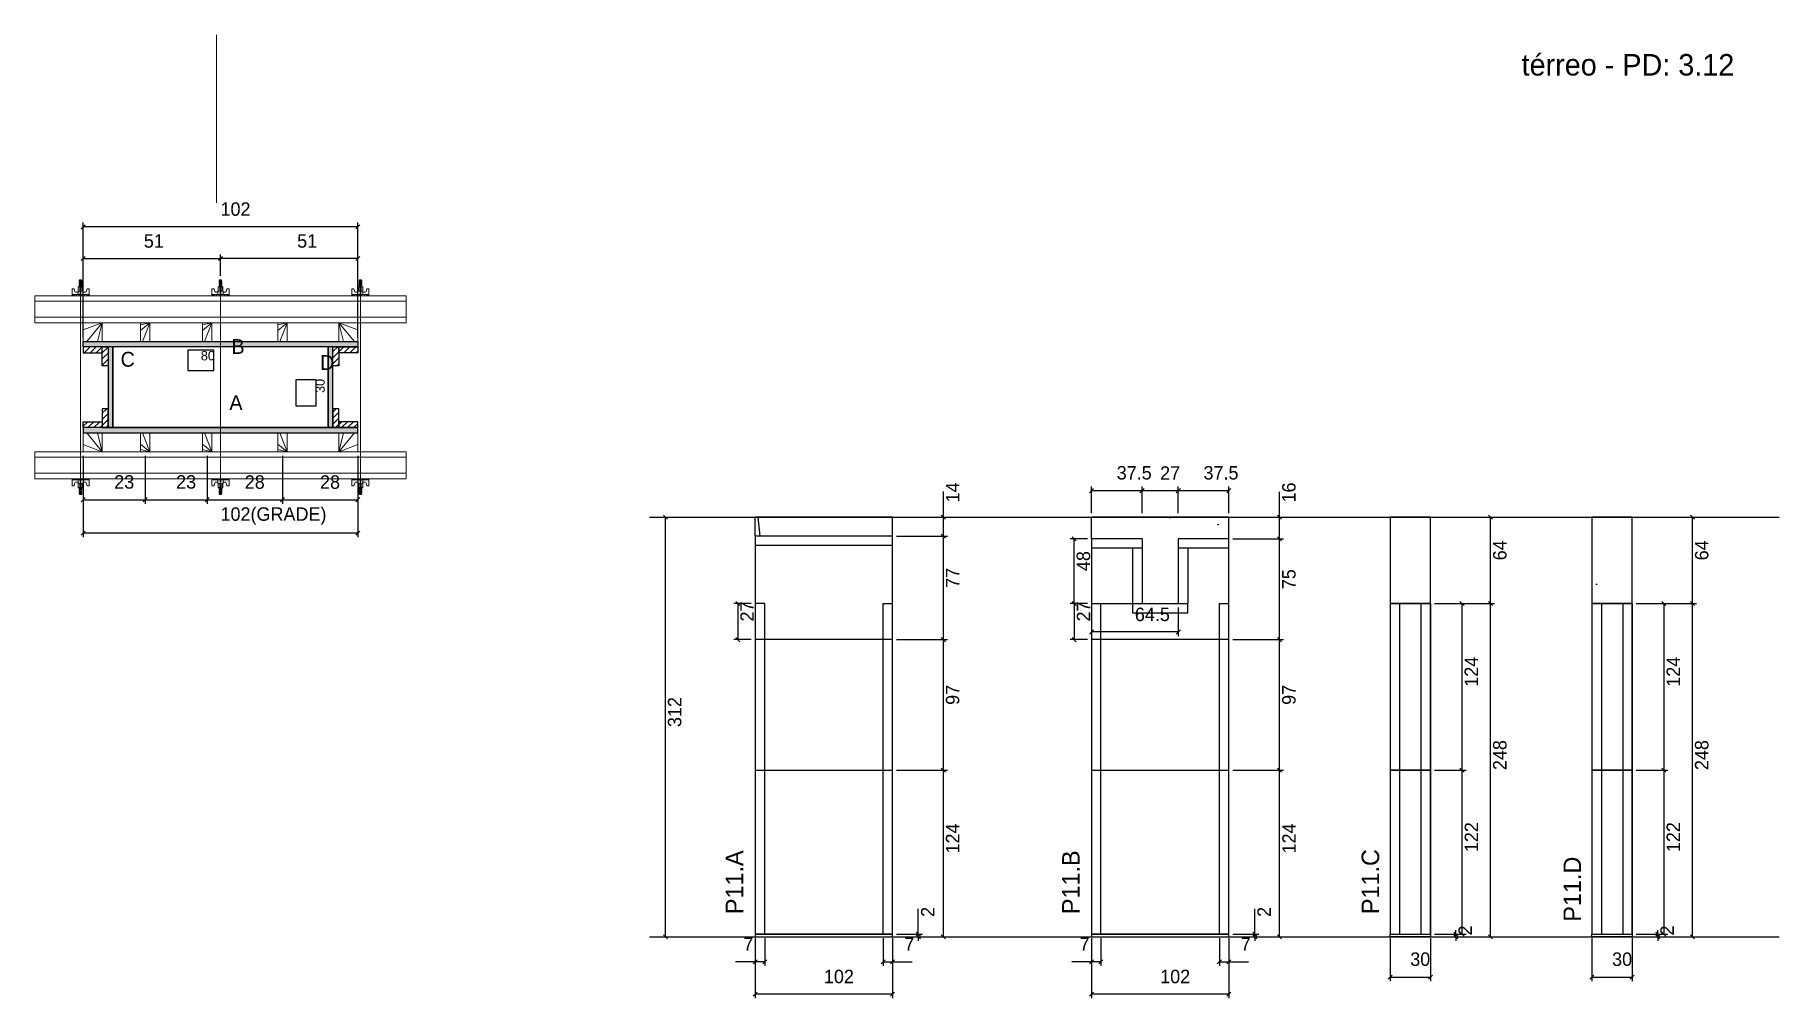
# Model space of a CAD drawing. Header units: metres. Extents: x 16160 to 17457, y 5080 to 5796.
import ezdxf

# ---------------------------------------------------------------- set-up
doc = ezdxf.new("R2010")
doc.units = ezdxf.units.M
for name, color, linetype in [('CHAPA', 7, 'Continuous'), ('COTA', 7, 'Continuous'), ('Hachura', 7, 'Continuous'), ('Madeira', 7, 'Continuous'), ('NOMENCLATURA', 7, 'Continuous'), ('Nível', 7, 'Continuous'), ('Painéis', 7, 'Continuous'), ('Perfil Metálico', 7, 'Continuous'), ('SARR_2.2x7', 7, 'Continuous'), ('SARRAFO', 7, 'Continuous'), ('Texto Seção', 7, 'Continuous'), ('TEXTO_GERAL', 7, 'Continuous')]:
    doc.layers.add(name, color=color, linetype=linetype)

msp = doc.modelspace()

# ---------------------------------------------------------------- hatches: boundary and pattern name
at = {"layer": 'COTA'}
h = msp.add_hatch(dxfattribs=at)
h.set_pattern_fill('AR-CONC')
h.paths.add_polyline_path([(16695.8, 5423.4), (16797.8, 5423.4), (16797.8, 5437.4), (16695.8, 5437.4), (16695.8, 5423.4)])
h = msp.add_hatch(dxfattribs=at)
h.set_pattern_fill('AR-CONC')
h.paths.add_polyline_path([(17010.3, 5421.4), (17047.8, 5421.4), (17047.8, 5437.4), (16945.8, 5437.4), (16945.8, 5421.4), (16983.3, 5421.4), (16983.3, 5373.4), (17010.3, 5373.4), (17010.3, 5421.4)])
h = msp.add_hatch(dxfattribs=at)
h.set_pattern_fill('AR-CONC')
h.paths.add_polyline_path([(17167.7, 5373.4), (17197.7, 5373.4), (17197.7, 5437.4), (17167.7, 5437.4), (17167.7, 5373.4)])
h = msp.add_hatch(dxfattribs=at)
h.set_pattern_fill('AR-CONC')
h.paths.add_polyline_path([(17317.8, 5373.4), (17347.8, 5373.4), (17347.8, 5437.4), (17317.8, 5437.4), (17317.8, 5373.4)])
at = {"layer": 'Hachura'}
h = msp.add_hatch(color=7, dxfattribs=at)
h.dxf.hatch_style = 1
h.paths.add_polyline_path([(16196.2, 5564.1), (16196.2, 5568.1), (16400.2, 5568.1), (16400.2, 5564.1), (16196.2, 5564.1)])
h = msp.add_hatch(color=7, dxfattribs=at)
h.dxf.hatch_style = 1
h.paths.add_polyline_path([(16196.2, 5564.1), (16196.2, 5568.1), (16400.2, 5568.1), (16400.2, 5564.1), (16196.2, 5564.1)])
h = msp.add_hatch(dxfattribs=at)
h.set_pattern_fill('ANSI31')
h.paths.add_polyline_path([(16210.2, 5564.1), (16210.2, 5559.7), (16196.2, 5559.7), (16196.2, 5564.1), (16210.2, 5564.1)])
h = msp.add_hatch(dxfattribs=at)
h.set_pattern_fill('ANSI31')
h.paths.add_polyline_path([(16214.6, 5564.1), (16210.2, 5564.1), (16210.2, 5550.1), (16214.6, 5550.1), (16214.6, 5564.1)])
h = msp.add_hatch(color=7, dxfattribs=at)
h.dxf.hatch_style = 1
h.paths.add_polyline_path([(16218.2, 5564.1), (16214.6, 5564.1), (16214.6, 5504.1), (16218.2, 5504.1), (16218.2, 5564.1)])
h = msp.add_hatch(color=7, dxfattribs=at)
h.dxf.hatch_style = 1
h.paths.add_polyline_path([(16218.2, 5564.1), (16214.6, 5564.1), (16214.6, 5504.1), (16218.2, 5504.1), (16218.2, 5564.1)])
h = msp.add_hatch(color=7, dxfattribs=at)
h.dxf.hatch_style = 1
h.paths.add_polyline_path([(16381.8, 5564.1), (16378.2, 5564.1), (16378.2, 5504.1), (16381.8, 5504.1), (16381.8, 5564.1)])
h = msp.add_hatch(color=7, dxfattribs=at)
h.dxf.hatch_style = 1
h.paths.add_polyline_path([(16381.8, 5564.1), (16378.2, 5564.1), (16378.2, 5504.1), (16381.8, 5504.1), (16381.8, 5564.1)])
h = msp.add_hatch(dxfattribs=at)
h.set_pattern_fill('ANSI31')
h.paths.add_polyline_path([(16386.2, 5564.1), (16381.8, 5564.1), (16381.8, 5550.1), (16386.2, 5550.1), (16386.2, 5564.1)])
h = msp.add_hatch(dxfattribs=at)
h.set_pattern_fill('ANSI31')
h.paths.add_polyline_path([(16386.2, 5564.1), (16386.2, 5559.7), (16400.2, 5559.7), (16400.2, 5564.1), (16386.2, 5564.1)])
h = msp.add_hatch(dxfattribs=at)
h.set_pattern_fill('ANSI31')
h.paths.add_polyline_path([(16214.6, 5504.1), (16210.2, 5504.1), (16210.2, 5518.1), (16214.6, 5518.1), (16214.6, 5504.1)])
h = msp.add_hatch(dxfattribs=at)
h.set_pattern_fill('ANSI31')
h.paths.add_polyline_path([(16386.2, 5504.1), (16381.8, 5504.1), (16381.8, 5518.1), (16386.2, 5518.1), (16386.2, 5504.1)])
h = msp.add_hatch(dxfattribs=at)
h.set_pattern_fill('ANSI31')
h.paths.add_polyline_path([(16210.2, 5504.1), (16210.2, 5508.5), (16196.2, 5508.5), (16196.2, 5504.1), (16210.2, 5504.1)])
h = msp.add_hatch(color=7, dxfattribs=at)
h.dxf.hatch_style = 1
h.paths.add_polyline_path([(16196.2, 5504.1), (16196.2, 5500.1), (16400.2, 5500.1), (16400.2, 5504.1), (16196.2, 5504.1)])
h = msp.add_hatch(color=7, dxfattribs=at)
h.dxf.hatch_style = 1
h.paths.add_polyline_path([(16196.2, 5504.1), (16196.2, 5500.1), (16400.2, 5500.1), (16400.2, 5504.1), (16196.2, 5504.1)])
h = msp.add_hatch(dxfattribs=at)
h.set_pattern_fill('ANSI31')
h.paths.add_polyline_path([(16386.2, 5504.1), (16386.2, 5508.5), (16400.2, 5508.5), (16400.2, 5504.1), (16386.2, 5504.1)])

# ---------------------------------------------------------------- linework, layer by layer
at = {"layer": 'CHAPA', "color": 1, "lineweight": 25}
for points in [[(16196.2, 5564.1), (16196.2, 5568.1), (16400.2, 5568.1), (16400.2, 5564.1)], [(16196.2, 5564.1), (16196.2, 5568.1), (16400.2, 5568.1), (16400.2, 5564.1)], [(16218.2, 5564.1), (16214.6, 5564.1), (16214.6, 5504.1), (16218.2, 5504.1)], [(16218.2, 5564.1), (16214.6, 5564.1), (16214.6, 5504.1), (16218.2, 5504.1)], [(16381.8, 5564.1), (16378.2, 5564.1), (16378.2, 5504.1), (16381.8, 5504.1)], [(16381.8, 5564.1), (16378.2, 5564.1), (16378.2, 5504.1), (16381.8, 5504.1)], [(16196.2, 5504.1), (16196.2, 5500.1), (16400.2, 5500.1), (16400.2, 5504.1)], [(16196.2, 5504.1), (16196.2, 5500.1), (16400.2, 5500.1), (16400.2, 5504.1)]]:
    msp.add_lwpolyline(points, close=True, dxfattribs=at)
at = {"layer": 'COTA', "color": 0, "lineweight": 25}
for p, q in [((16197.7, 5655), (16194.7, 5652)), ((16398.7, 5652), (16401.7, 5655)), ((16197.7, 5631.3), (16194.7, 5628.3)), ((16299.7, 5631.3), (16296.7, 5628.3)), ((16296.7, 5628.3), (16299.7, 5631.3)), ((16398.7, 5628.3), (16401.7, 5631.3)), ((16197.7, 5452), (16194.7, 5449)), ((16240.7, 5449), (16243.7, 5452)), ((16243.7, 5452), (16240.7, 5449)), ((16286.7, 5449), (16289.7, 5452)), ((16289.7, 5452), (16286.7, 5449)), ((16342.7, 5449), (16345.7, 5452)), ((16345.7, 5452), (16342.7, 5449)), ((16398.7, 5449), (16401.7, 5452)), ((16947.3, 5458.7), (16944.3, 5455.7)), ((16981.8, 5455.7), (16984.8, 5458.7)), ((16984.8, 5458.7), (16981.8, 5455.7)), ((17008.8, 5455.7), (17011.8, 5458.7)), ((17011.8, 5458.7), (17008.8, 5455.7)), ((17046.3, 5455.7), (17049.3, 5458.7)), ((16630.5, 5435.9), (16627.5, 5438.9)), ((16837.1, 5435.9), (16834.1, 5438.9)), ((17087.1, 5435.9), (17084.1, 5438.9)), ((17243.9, 5435.9), (17240.9, 5438.9)), ((17394, 5435.9), (17391, 5438.9)), ((16197.7, 5427), (16194.7, 5424)), ((16398.7, 5424), (16401.7, 5427)), ((16837.1, 5421.9), (16834.1, 5424.9)), ((16834.1, 5424.9), (16837.1, 5421.9)), ((16934.3, 5419.9), (16931.3, 5422.9)), ((17087.1, 5419.9), (17084.1, 5422.9)), ((17084.1, 5422.9), (17087.1, 5419.9)), ((16684.3, 5371.9), (16681.3, 5374.9)), ((16931.3, 5374.9), (16934.3, 5371.9)), ((16934.3, 5371.9), (16931.3, 5374.9)), ((17222.7, 5371.9), (17219.7, 5374.9)), ((17240.9, 5374.9), (17243.9, 5371.9)), ((17243.9, 5371.9), (17240.9, 5374.9)), ((17372.8, 5371.9), (17369.8, 5374.9)), ((17391, 5374.9), (17394, 5371.9)), ((17394, 5371.9), (17391, 5374.9)), ((16681.3, 5347.9), (16684.3, 5344.9)), ((16837.1, 5344.9), (16834.1, 5347.9)), ((16834.1, 5347.9), (16837.1, 5344.9)), ((16931.3, 5347.9), (16934.3, 5344.9)), ((16947.3, 5353.6), (16944.3, 5350.6)), ((17008.8, 5350.6), (17011.8, 5353.6)), ((17087.1, 5344.9), (17084.1, 5347.9)), ((17084.1, 5347.9), (17087.1, 5344.9)), ((16834.1, 5250.9), (16837.1, 5247.9)), ((16837.1, 5247.9), (16834.1, 5250.9)), ((17084.1, 5250.9), (17087.1, 5247.9)), ((17087.1, 5247.9), (17084.1, 5250.9)), ((17219.7, 5250.9), (17222.7, 5247.9)), ((17222.7, 5247.9), (17219.7, 5250.9)), ((17369.8, 5250.9), (17372.8, 5247.9)), ((17372.8, 5247.9), (17369.8, 5250.9)), ((16627.5, 5126.9), (16630.5, 5123.9)), ((16815.5, 5128.9), (16818.5, 5125.9)), ((16818.5, 5123.9), (16815.5, 5126.9)), ((16834.1, 5126.9), (16837.1, 5123.9)), ((17065.6, 5128.9), (17068.6, 5125.9)), ((17068.6, 5123.9), (17065.6, 5126.9)), ((17084.1, 5126.9), (17087.1, 5123.9)), ((17215.1, 5128.9), (17218.1, 5125.9)), ((17218.1, 5123.9), (17215.1, 5126.9)), ((17219.7, 5128.9), (17222.7, 5125.9)), ((17240.9, 5126.9), (17243.9, 5123.9)), ((17365.2, 5128.9), (17368.2, 5125.9)), ((17368.2, 5123.9), (17365.2, 5126.9)), ((17369.8, 5128.9), (17372.8, 5125.9)), ((17391, 5126.9), (17394, 5123.9)), ((16697.3, 5108.4), (16694.3, 5105.4)), ((16701.3, 5105.4), (16704.3, 5108.4)), ((16792.3, 5108.4), (16789.3, 5105.4)), ((16796.3, 5105.4), (16799.3, 5108.4)), ((16947.3, 5108.4), (16944.3, 5105.4)), ((16951.3, 5105.4), (16954.3, 5108.4)), ((17042.3, 5108.4), (17039.3, 5105.4)), ((17046.3, 5105.4), (17049.3, 5108.4)), ((17169.2, 5097), (17166.2, 5094)), ((17196.2, 5094), (17199.2, 5097)), ((17319.3, 5097), (17316.3, 5094)), ((17346.3, 5094), (17349.3, 5097)), ((16697.3, 5084.3), (16694.3, 5081.3)), ((16796.3, 5081.3), (16799.3, 5084.3)), ((16947.3, 5084.3), (16944.3, 5081.3)), ((17046.3, 5081.3), (17049.3, 5084.3))]:
    msp.add_line(p, q, dxfattribs=at)
at = {"layer": 'COTA', "color": 241, "lineweight": 25}
for p, q in [((16196.2, 5571.1), (16196.2, 5656.5)), ((16400.2, 5571.1), (16400.2, 5656.5)), ((16400.2, 5653.5), (16196.2, 5653.5)), ((16196.2, 5605.1), (16196.2, 5632.8)), ((16196.2, 5629.8), (16298.2, 5629.8)), ((16298.2, 5616.9), (16298.2, 5632.8)), ((16298.2, 5616.9), (16298.2, 5632.8)), ((16400.2, 5629.8), (16298.2, 5629.8)), ((16400.2, 5605.1), (16400.2, 5632.8)), ((16196.2, 5483.1), (16196.2, 5422.5)), ((16196.2, 5483.1), (16196.2, 5447.5)), ((16242.2, 5483.1), (16242.2, 5447.5)), ((16242.2, 5483.1), (16242.2, 5447.5)), ((16288.2, 5483.1), (16288.2, 5447.5)), ((16288.2, 5483.1), (16288.2, 5447.5)), ((16344.2, 5483.1), (16344.2, 5447.5)), ((16344.2, 5483.1), (16344.2, 5447.5)), ((16400.2, 5483.1), (16400.2, 5422.5)), ((16400.2, 5483.1), (16400.2, 5447.5)), ((16196.2, 5450.5), (16242.2, 5450.5)), ((16242.2, 5450.5), (16288.2, 5450.5)), ((16288.2, 5450.5), (16344.2, 5450.5)), ((16344.2, 5450.5), (16400.2, 5450.5)), ((16797.8, 5437.4), (16695.8, 5437.4)), ((16695.8, 5423.4), (16695.8, 5437.4)), ((16797.8, 5423.4), (16797.8, 5437.4)), ((17047.8, 5437.4), (16945.8, 5437.4)), ((16945.8, 5421.4), (16945.8, 5437.4)), ((17047.8, 5421.4), (17047.8, 5437.4)), ((16400.2, 5425.5), (16196.2, 5425.5))]:
    msp.add_line(p, q, dxfattribs=at)
at = {"layer": 'COTA', "color": 180, "lineweight": 25}
for p, q in [((16293.3, 5561.6), (16274, 5561.6)), ((16274, 5561.6), (16274, 5546.6)), ((16293.3, 5546.6), (16293.3, 5561.6)), ((16274, 5546.6), (16293.3, 5546.6)), ((16369.2, 5539.6), (16354.2, 5539.6)), ((16354.2, 5539.6), (16354.2, 5520.3)), ((16369.2, 5520.3), (16369.2, 5539.6)), ((16354.2, 5520.3), (16369.2, 5520.3))]:
    msp.add_line(p, q, dxfattribs=at)
at = {"layer": 'COTA', "color": 4, "lineweight": 25}
for p, q in [((16945.8, 5440.4), (16945.8, 5460.2)), ((16983.3, 5440.4), (16983.3, 5460.2)), ((16983.3, 5440.4), (16983.3, 5460.2)), ((17010.3, 5440.4), (17010.3, 5460.2)), ((17010.3, 5453.3), (17010.3, 5460.2)), ((17047.8, 5440.4), (17047.8, 5460.2)), ((16835.6, 5437.4), (16835.6, 5456.6)), ((16945.8, 5457.2), (16983.3, 5457.2)), ((16983.3, 5457.2), (17010.3, 5457.2)), ((17010.3, 5457.2), (17047.8, 5457.2)), ((17085.6, 5437.4), (17085.6, 5456.4)), ((16620.1, 5437.4), (16632, 5437.4)), ((16629, 5125.4), (16629, 5437.4)), ((16800.8, 5437.4), (16838.6, 5437.4)), ((16835.6, 5423.4), (16835.6, 5437.4)), ((17050.8, 5437.4), (17088.6, 5437.4)), ((17085.6, 5421.4), (17085.6, 5437.4)), ((17200.7, 5437.4), (17245.4, 5437.4)), ((17242.4, 5373.4), (17242.4, 5437.4)), ((17350.8, 5437.4), (17395.5, 5437.4)), ((17392.5, 5373.4), (17392.5, 5437.4)), ((16800.8, 5423.4), (16838.6, 5423.4)), ((16800.8, 5423.4), (16838.6, 5423.4)), ((16835.6, 5346.4), (16835.6, 5423.4)), ((16942.8, 5421.4), (16929.8, 5421.4)), ((16932.8, 5373.4), (16932.8, 5421.4)), ((17050.8, 5421.4), (17088.6, 5421.4)), ((17050.8, 5421.4), (17088.6, 5421.4)), ((17085.6, 5346.4), (17085.6, 5421.4)), ((16692.8, 5373.4), (16679.8, 5373.4)), ((16682.8, 5373.4), (16682.8, 5346.4)), ((16942.8, 5373.4), (16929.8, 5373.4)), ((16942.8, 5373.4), (16929.8, 5373.4)), ((16932.8, 5373.4), (16932.8, 5346.4)), ((16945.8, 5370.4), (16945.8, 5349.1)), ((17010.3, 5370.4), (17010.3, 5349.1)), ((17200.7, 5373.4), (17245.4, 5373.4)), ((17200.7, 5373.4), (17245.4, 5373.4)), ((17200.7, 5373.4), (17224.2, 5373.4)), ((17221.2, 5373.4), (17221.2, 5249.4)), ((17242.4, 5125.4), (17242.4, 5373.4)), ((17350.8, 5373.4), (17395.5, 5373.4)), ((17350.8, 5373.4), (17395.5, 5373.4)), ((17350.8, 5373.4), (17374.3, 5373.4)), ((17371.3, 5373.4), (17371.3, 5249.4)), ((17392.5, 5125.4), (17392.5, 5373.4)), ((16692.8, 5346.4), (16679.8, 5346.4)), ((16800.8, 5346.4), (16838.6, 5346.4)), ((16800.8, 5346.4), (16838.6, 5346.4)), ((16835.6, 5249.4), (16835.6, 5346.4)), ((16942.8, 5346.4), (16929.8, 5346.4)), ((17010.3, 5352.1), (16945.8, 5352.1)), ((17050.8, 5346.4), (17088.6, 5346.4)), ((17050.8, 5346.4), (17088.6, 5346.4)), ((17085.6, 5249.4), (17085.6, 5346.4)), ((16800.8, 5249.4), (16838.6, 5249.4)), ((16800.8, 5249.4), (16838.6, 5249.4)), ((16835.6, 5125.4), (16835.6, 5249.4)), ((17050.8, 5249.4), (17088.6, 5249.4)), ((17050.8, 5249.4), (17088.6, 5249.4)), ((17085.6, 5125.4), (17085.6, 5249.4)), ((17200.7, 5249.4), (17224.2, 5249.4)), ((17200.7, 5249.4), (17224.2, 5249.4)), ((17221.2, 5249.4), (17221.2, 5127.4)), ((17350.8, 5249.4), (17374.3, 5249.4)), ((17350.8, 5249.4), (17374.3, 5249.4)), ((17371.3, 5249.4), (17371.3, 5127.4)), ((16817, 5127.4), (16817, 5146.2)), ((17067.1, 5127.4), (17067.1, 5146.2)), ((16620.1, 5125.4), (16632, 5125.4)), ((16695.8, 5124.4), (16695.8, 5079.8)), ((16695.8, 5122.4), (16695.8, 5103.9)), ((16702.8, 5124.4), (16702.8, 5103.9)), ((16790.8, 5124.4), (16790.8, 5103.9)), ((16797.8, 5124.4), (16797.8, 5079.8)), ((16797.8, 5122.4), (16797.8, 5103.9)), ((16800.8, 5127.4), (16820, 5127.4)), ((16800.8, 5125.4), (16820, 5125.4)), ((16800.8, 5125.4), (16838.6, 5125.4)), ((16817, 5125.4), (16817, 5127.4)), ((16817, 5125.4), (16817, 5122.4)), ((16945.8, 5124.4), (16945.8, 5079.8)), ((16945.8, 5122.4), (16945.8, 5103.9)), ((16952.8, 5124.4), (16952.8, 5103.9)), ((17040.8, 5124.4), (17040.8, 5103.9)), ((17047.8, 5124.4), (17047.8, 5079.8)), ((17047.8, 5122.4), (17047.8, 5103.9)), ((17050.8, 5127.4), (17070.1, 5127.4)), ((17050.8, 5125.4), (17070.1, 5125.4)), ((17050.8, 5125.4), (17088.6, 5125.4)), ((17067.1, 5125.4), (17067.1, 5127.4)), ((17067.1, 5125.4), (17067.1, 5122.4)), ((17167.7, 5124.4), (17167.7, 5092.5)), ((17197.7, 5124.4), (17197.7, 5092.5)), ((17200.7, 5127.4), (17219.6, 5127.4)), ((17200.7, 5127.4), (17224.2, 5127.4)), ((17200.7, 5125.4), (17219.6, 5125.4)), ((17200.7, 5125.4), (17245.4, 5125.4)), ((17216.6, 5127.4), (17216.6, 5130.4)), ((17216.6, 5125.4), (17216.6, 5127.4)), ((17216.6, 5125.4), (17216.6, 5122.4)), ((17317.8, 5124.4), (17317.8, 5092.5)), ((17347.8, 5124.4), (17347.8, 5092.5)), ((17350.8, 5127.4), (17369.7, 5127.4)), ((17350.8, 5127.4), (17374.3, 5127.4)), ((17350.8, 5125.4), (17369.7, 5125.4)), ((17350.8, 5125.4), (17395.5, 5125.4)), ((17366.7, 5127.4), (17366.7, 5130.4)), ((17366.7, 5125.4), (17366.7, 5127.4)), ((17366.7, 5125.4), (17366.7, 5122.4)), ((16695.8, 5106.9), (16681, 5106.9)), ((16702.8, 5106.9), (16695.8, 5106.9)), ((16790.8, 5106.9), (16797.8, 5106.9)), ((16797.8, 5106.9), (16812.5, 5106.9)), ((16945.8, 5106.9), (16931.1, 5106.9)), ((16952.8, 5106.9), (16945.8, 5106.9)), ((17040.8, 5106.9), (17047.8, 5106.9)), ((17047.8, 5106.9), (17062.5, 5106.9)), ((17167.7, 5095.5), (17197.7, 5095.5)), ((17317.8, 5095.5), (17347.8, 5095.5)), ((16797.8, 5082.8), (16695.8, 5082.8)), ((17047.8, 5082.8), (16945.8, 5082.8))]:
    msp.add_line(p, q, dxfattribs=at)
at = {"layer": 'COTA', "color": 241, "lineweight": 25}
for points in [[(17197.7, 5373.4), (17197.7, 5437.4), (17167.7, 5437.4), (17167.7, 5373.4)], [(17347.8, 5373.4), (17347.8, 5437.4), (17317.8, 5437.4), (17317.8, 5373.4)]]:
    msp.add_lwpolyline(points, dxfattribs=at)
at = {"layer": 'Hachura', "color": 0, "lineweight": 9}
for p, q in [((16187.7, 5607.3), (16189.4, 5607.3)), ((16187.7, 5603), (16200.6, 5603)), ((16187.7, 5603), (16192.9, 5603)), ((16187.8, 5602.1), (16187.8, 5607.2)), ((16200.6, 5602.1), (16187.8, 5602.1)), ((16187.9, 5603), (16187.9, 5602.1)), ((16188.1, 5603), (16188.1, 5602.1)), ((16188.4, 5603), (16188.4, 5602.1)), ((16188.9, 5603), (16188.9, 5602.1)), ((16189.4, 5607.3), (16190, 5605)), ((16189.7, 5603), (16189.7, 5602.1)), ((16190.3, 5604.8), (16192.3, 5604.8)), ((16191.2, 5603), (16191.2, 5602.1)), ((16199.7, 5602.1), (16191.9, 5602.1)), ((16192.3, 5605.6), (16196.1, 5605.6)), ((16192.3, 5603), (16192.3, 5605.6)), ((16194.2, 5603), (16192.3, 5603)), ((16195.9, 5608.8), (16192.5, 5608.8)), ((16192.5, 5608.8), (16192.5, 5605.6)), ((16195.9, 5608.7), (16192.5, 5608.7)), ((16192.9, 5603), (16193.6, 5603)), ((16193.1, 5613.2), (16195.3, 5612.1)), ((16195.2, 5611.9), (16193.1, 5612.9)), ((16193.1, 5612), (16195.3, 5610.9)), ((16195.2, 5610.7), (16193.1, 5611.8)), ((16193.1, 5610.8), (16195.3, 5609.8)), ((16195.2, 5609.5), (16193.1, 5610.6)), ((16194.3, 5608.8), (16193.1, 5609.4)), ((16193.2, 5613.6), (16193.5, 5613.9)), ((16193.2, 5613.3), (16193.2, 5613.6)), ((16195.1, 5613.6), (16193.2, 5613.6)), ((16193.2, 5613.3), (16195.1, 5612.3)), ((16193.2, 5613.3), (16195.1, 5612.3)), ((16193.2, 5612.1), (16193.2, 5612.7)), ((16195.1, 5611.8), (16193.2, 5612.7)), ((16193.2, 5612.1), (16195.1, 5611.1)), ((16193.2, 5610.9), (16193.2, 5611.6)), ((16195.1, 5610.6), (16193.2, 5611.6)), ((16193.2, 5611.4), (16193.2, 5611.6)), ((16193.2, 5610.9), (16195.1, 5610)), ((16193.2, 5609.8), (16193.2, 5610.4)), ((16195.1, 5609.5), (16193.2, 5610.4)), ((16193.2, 5609.8), (16195.1, 5608.8)), ((16194.1, 5608.8), (16193.2, 5609.3)), ((16193.2, 5608.8), (16193.2, 5609.3)), ((16193.2, 5602.7), (16193.2, 5602.9)), ((16193.2, 5602.2), (16193.2, 5602.7)), ((16193.5, 5613.9), (16194.8, 5613.9)), ((16193.6, 5608.8), (16193.6, 5605.6)), ((16195.1, 5612.9), (16193.8, 5613.6)), ((16193.9, 5603), (16193.9, 5605)), ((16195.2, 5613), (16194.1, 5613.6)), ((16194.2, 5603), (16194.2, 5602.1)), ((16194.4, 5605), (16194.4, 5603)), ((16194.6, 5613.6), (16195.3, 5613.2)), ((16195.1, 5613.6), (16194.8, 5613.9)), ((16194.8, 5613.6), (16195.1, 5613.4)), ((16195.1, 5612.9), (16195.1, 5612.3)), ((16195.1, 5611.1), (16195.1, 5611.8)), ((16195.1, 5610.4), (16195.1, 5610.6)), ((16195.1, 5610.4), (16195.1, 5610)), ((16195.1, 5609.5), (16195.1, 5608.8)), ((16195.1, 5608.8), (16195.1, 5605.6)), ((16195.2, 5602.9), (16195.2, 5602.4)), ((16195.9, 5605.6), (16195.9, 5608.8)), ((16196.1, 5605.6), (16195.9, 5605.6)), ((16196.1, 5605.6), (16195.9, 5605.6)), ((16196.1, 5605.6), (16196.1, 5603)), ((16198.1, 5604.8), (16196.1, 5604.8)), ((16197.2, 5603), (16197.2, 5602.1)), ((16199, 5607.3), (16198.4, 5605)), ((16198.7, 5603), (16198.7, 5602.1)), ((16200.6, 5607.3), (16199, 5607.3)), ((16199.5, 5603), (16199.5, 5602.1)), ((16200, 5603), (16200, 5602.1)), ((16200.3, 5603), (16200.3, 5602.1)), ((16200.5, 5603), (16200.5, 5602.1)), ((16200.6, 5603), (16200.6, 5607.3)), ((16200.6, 5603), (16200.6, 5602.1)), ((16291.7, 5607.3), (16293.4, 5607.3)), ((16291.7, 5603), (16304.6, 5603)), ((16291.7, 5603), (16296.9, 5603)), ((16291.8, 5602.1), (16291.8, 5607.2)), ((16304.6, 5602.1), (16291.8, 5602.1)), ((16291.9, 5603), (16291.9, 5602.1)), ((16292.1, 5603), (16292.1, 5602.1)), ((16292.4, 5603), (16292.4, 5602.1)), ((16292.9, 5603), (16292.9, 5602.1)), ((16293.4, 5607.3), (16294, 5605)), ((16293.7, 5603), (16293.7, 5602.1)), ((16294.3, 5604.8), (16296.3, 5604.8)), ((16295.2, 5603), (16295.2, 5602.1)), ((16303.7, 5602.1), (16295.9, 5602.1)), ((16296.3, 5605.6), (16300.1, 5605.6)), ((16296.3, 5603), (16296.3, 5605.6)), ((16298.2, 5603), (16296.3, 5603)), ((16299.9, 5608.8), (16296.5, 5608.8)), ((16296.5, 5608.8), (16296.5, 5605.6)), ((16299.9, 5608.7), (16296.5, 5608.7)), ((16296.9, 5603), (16297.6, 5603)), ((16297.1, 5613.2), (16299.3, 5612.1)), ((16299.2, 5611.9), (16297.1, 5612.9)), ((16297.1, 5612), (16299.3, 5610.9)), ((16299.2, 5610.7), (16297.1, 5611.8)), ((16297.1, 5610.8), (16299.3, 5609.8)), ((16299.2, 5609.5), (16297.1, 5610.6)), ((16298.3, 5608.8), (16297.1, 5609.4)), ((16297.2, 5613.6), (16297.5, 5613.9)), ((16297.2, 5613.3), (16297.2, 5613.6)), ((16299.1, 5613.6), (16297.2, 5613.6)), ((16297.2, 5613.3), (16299.1, 5612.3)), ((16297.2, 5613.3), (16299.1, 5612.3)), ((16297.2, 5612.1), (16297.2, 5612.7)), ((16299.1, 5611.8), (16297.2, 5612.7)), ((16297.2, 5612.1), (16299.1, 5611.1)), ((16297.2, 5610.9), (16297.2, 5611.6)), ((16299.1, 5610.6), (16297.2, 5611.6)), ((16297.2, 5611.4), (16297.2, 5611.6)), ((16297.2, 5610.9), (16299.1, 5610)), ((16297.2, 5609.8), (16297.2, 5610.4)), ((16299.1, 5609.5), (16297.2, 5610.4)), ((16297.2, 5609.8), (16299.1, 5608.8)), ((16298.1, 5608.8), (16297.2, 5609.3)), ((16297.2, 5608.8), (16297.2, 5609.3)), ((16297.2, 5602.7), (16297.2, 5602.9)), ((16297.2, 5602.2), (16297.2, 5602.7)), ((16297.5, 5613.9), (16298.8, 5613.9)), ((16297.6, 5608.8), (16297.6, 5605.6)), ((16299.1, 5612.9), (16297.8, 5613.6)), ((16297.9, 5603), (16297.9, 5605)), ((16299.2, 5613), (16298.1, 5613.6)), ((16298.2, 5603), (16298.2, 5602.1)), ((16298.4, 5605), (16298.4, 5603)), ((16298.6, 5613.6), (16299.3, 5613.2)), ((16299.1, 5613.6), (16298.8, 5613.9)), ((16298.8, 5613.6), (16299.1, 5613.4)), ((16299.1, 5612.9), (16299.1, 5612.3)), ((16299.1, 5611.1), (16299.1, 5611.8)), ((16299.1, 5610.4), (16299.1, 5610.6)), ((16299.1, 5610.4), (16299.1, 5610)), ((16299.1, 5609.5), (16299.1, 5608.8)), ((16299.1, 5608.8), (16299.1, 5605.6)), ((16299.2, 5602.9), (16299.2, 5602.4)), ((16299.9, 5605.6), (16299.9, 5608.8)), ((16300.1, 5605.6), (16299.9, 5605.6)), ((16300.1, 5605.6), (16299.9, 5605.6)), ((16300.1, 5605.6), (16300.1, 5603)), ((16302.1, 5604.8), (16300.1, 5604.8)), ((16301.2, 5603), (16301.2, 5602.1)), ((16303, 5607.3), (16302.4, 5605)), ((16302.7, 5603), (16302.7, 5602.1)), ((16304.6, 5607.3), (16303, 5607.3)), ((16303.5, 5603), (16303.5, 5602.1)), ((16304, 5603), (16304, 5602.1)), ((16304.3, 5603), (16304.3, 5602.1)), ((16304.5, 5603), (16304.5, 5602.1)), ((16304.6, 5603), (16304.6, 5607.3)), ((16304.6, 5603), (16304.6, 5602.1)), ((16395.8, 5603), (16395.8, 5607.3)), ((16395.8, 5607.3), (16397.4, 5607.3)), ((16408.7, 5603), (16395.8, 5603)), ((16395.8, 5603), (16395.8, 5602.1)), ((16395.8, 5602.1), (16408.6, 5602.1)), ((16395.9, 5603), (16395.9, 5602.1)), ((16396.1, 5603), (16396.1, 5602.1)), ((16396.4, 5603), (16396.4, 5602.1)), ((16396.7, 5602.1), (16404.5, 5602.1)), ((16396.9, 5603), (16396.9, 5602.1)), ((16397.4, 5607.3), (16398, 5605)), ((16397.7, 5603), (16397.7, 5602.1)), ((16398.3, 5604.8), (16400.3, 5604.8)), ((16399.2, 5603), (16399.2, 5602.1)), ((16404.1, 5605.6), (16400.3, 5605.6)), ((16400.3, 5605.6), (16400.3, 5603)), ((16400.3, 5605.6), (16400.5, 5605.6)), ((16400.3, 5605.6), (16400.5, 5605.6)), ((16400.5, 5608.8), (16403.9, 5608.8)), ((16400.5, 5605.6), (16400.5, 5608.8)), ((16400.5, 5608.7), (16403.9, 5608.7)), ((16401.8, 5613.6), (16401.1, 5613.2)), ((16403.3, 5613.2), (16401.1, 5612.1)), ((16403.3, 5612), (16401.1, 5610.9)), ((16403.3, 5610.8), (16401.1, 5609.8)), ((16401.2, 5613), (16402.3, 5613.6)), ((16401.2, 5611.9), (16403.3, 5612.9)), ((16401.2, 5610.7), (16403.3, 5611.8)), ((16401.2, 5609.5), (16403.3, 5610.6)), ((16401.2, 5602.9), (16401.2, 5602.4)), ((16401.3, 5613.6), (16401.6, 5613.9)), ((16401.6, 5613.6), (16401.3, 5613.4)), ((16401.3, 5612.9), (16402.6, 5613.6)), ((16401.3, 5613.6), (16403.2, 5613.6)), ((16403.2, 5613.3), (16401.3, 5612.3)), ((16403.2, 5613.3), (16401.3, 5612.3)), ((16401.3, 5612.9), (16401.3, 5612.3)), ((16401.3, 5611.8), (16403.2, 5612.7)), ((16403.2, 5612.1), (16401.3, 5611.1)), ((16401.3, 5611.1), (16401.3, 5611.8)), ((16401.3, 5610.6), (16403.2, 5611.6)), ((16403.2, 5610.9), (16401.3, 5610)), ((16401.3, 5610.4), (16401.3, 5610.6)), ((16401.3, 5610.4), (16401.3, 5610)), ((16401.3, 5609.5), (16403.2, 5610.4)), ((16403.2, 5609.8), (16401.3, 5608.8)), ((16401.3, 5609.5), (16401.3, 5608.8)), ((16401.3, 5608.8), (16401.3, 5605.6)), ((16402.9, 5613.9), (16401.6, 5613.9)), ((16402, 5605), (16402, 5603)), ((16402.1, 5608.8), (16403.3, 5609.4)), ((16402.2, 5603), (16404.1, 5603)), ((16402.2, 5603), (16402.2, 5602.1)), ((16402.3, 5608.8), (16403.2, 5609.3)), ((16402.5, 5603), (16402.5, 5605)), ((16402.8, 5608.8), (16402.8, 5605.6)), ((16403.5, 5603), (16402.8, 5603)), ((16403.2, 5613.6), (16402.9, 5613.9)), ((16403.2, 5613.3), (16403.2, 5613.6)), ((16403.2, 5612.1), (16403.2, 5612.7)), ((16403.2, 5610.9), (16403.2, 5611.6)), ((16403.2, 5611.4), (16403.2, 5611.6)), ((16403.2, 5609.8), (16403.2, 5610.4)), ((16403.2, 5608.8), (16403.2, 5609.3)), ((16403.2, 5602.7), (16403.2, 5602.9)), ((16403.2, 5602.2), (16403.2, 5602.7)), ((16408.7, 5603), (16403.5, 5603)), ((16403.9, 5608.8), (16403.9, 5605.6)), ((16404.1, 5603), (16404.1, 5605.6)), ((16406.1, 5604.8), (16404.1, 5604.8)), ((16405.2, 5603), (16405.2, 5602.1)), ((16407, 5607.3), (16406.4, 5605)), ((16406.7, 5603), (16406.7, 5602.1)), ((16408.7, 5607.3), (16407, 5607.3)), ((16407.5, 5603), (16407.5, 5602.1)), ((16408, 5603), (16408, 5602.1)), ((16408.3, 5603), (16408.3, 5602.1)), ((16408.5, 5603), (16408.5, 5602.1)), ((16408.6, 5602.1), (16408.6, 5607.2)), ((16187.7, 5465.2), (16200.6, 5465.2)), ((16187.7, 5465.2), (16192.9, 5465.2)), ((16187.7, 5460.9), (16189.4, 5460.9)), ((16200.6, 5466.1), (16187.8, 5466.1)), ((16187.8, 5466.1), (16187.8, 5461)), ((16187.9, 5465.2), (16187.9, 5466.1)), ((16188.1, 5465.2), (16188.1, 5466.1)), ((16188.4, 5465.2), (16188.4, 5466.1)), ((16188.9, 5465.2), (16188.9, 5466.1)), ((16189.4, 5460.9), (16190, 5463.1)), ((16189.7, 5465.2), (16189.7, 5466.1)), ((16190.3, 5463.4), (16192.3, 5463.4)), ((16191.2, 5465.2), (16191.2, 5466.1)), ((16199.7, 5466.1), (16191.9, 5466.1)), ((16194.2, 5465.2), (16192.3, 5465.2)), ((16192.3, 5465.2), (16192.3, 5462.6)), ((16192.3, 5462.6), (16196.1, 5462.6)), ((16192.5, 5459.4), (16192.5, 5462.6)), ((16195.9, 5459.5), (16192.5, 5459.5)), ((16195.9, 5459.4), (16192.5, 5459.4)), ((16192.9, 5465.2), (16193.6, 5465.2)), ((16194.3, 5459.4), (16193.1, 5458.8)), ((16193.2, 5465.9), (16193.2, 5465.5)), ((16193.2, 5465.5), (16193.2, 5465.3)), ((16193.2, 5458.4), (16195.1, 5459.4)), ((16194.1, 5459.4), (16193.2, 5458.9)), ((16193.2, 5459.4), (16193.2, 5458.9)), ((16193.6, 5459.4), (16193.6, 5462.6)), ((16193.9, 5465.2), (16193.9, 5463.2)), ((16194.2, 5465.2), (16194.2, 5466.1)), ((16194.4, 5463.2), (16194.4, 5465.2)), ((16195.1, 5459.4), (16195.1, 5462.6)), ((16195.1, 5458.7), (16195.1, 5459.4)), ((16195.2, 5465.3), (16195.2, 5465.8)), ((16195.9, 5462.6), (16195.9, 5459.4)), ((16196.1, 5462.6), (16195.9, 5462.6)), ((16196.1, 5462.6), (16195.9, 5462.6)), ((16196.1, 5462.6), (16196.1, 5465.2)), ((16198.1, 5463.4), (16196.1, 5463.4)), ((16197.2, 5465.2), (16197.2, 5466.1)), ((16199, 5460.9), (16198.4, 5463.1)), ((16198.7, 5465.2), (16198.7, 5466.1)), ((16200.6, 5460.9), (16199, 5460.9)), ((16199.5, 5465.2), (16199.5, 5466.1)), ((16200, 5465.2), (16200, 5466.1)), ((16200.3, 5465.2), (16200.3, 5466.1)), ((16200.5, 5465.2), (16200.5, 5466.1)), ((16200.6, 5465.2), (16200.6, 5466.1)), ((16200.6, 5465.2), (16200.6, 5460.9)), ((16291.7, 5465.2), (16304.6, 5465.2)), ((16291.7, 5465.2), (16296.9, 5465.2)), ((16291.7, 5460.9), (16293.4, 5460.9)), ((16304.6, 5466.1), (16291.8, 5466.1)), ((16291.8, 5466.1), (16291.8, 5461)), ((16291.9, 5465.2), (16291.9, 5466.1)), ((16292.1, 5465.2), (16292.1, 5466.1)), ((16292.4, 5465.2), (16292.4, 5466.1)), ((16292.9, 5465.2), (16292.9, 5466.1)), ((16293.4, 5460.9), (16294, 5463.1)), ((16293.7, 5465.2), (16293.7, 5466.1)), ((16294.3, 5463.4), (16296.3, 5463.4)), ((16295.2, 5465.2), (16295.2, 5466.1)), ((16303.7, 5466.1), (16295.9, 5466.1)), ((16298.2, 5465.2), (16296.3, 5465.2)), ((16296.3, 5465.2), (16296.3, 5462.6)), ((16296.3, 5462.6), (16300.1, 5462.6)), ((16296.5, 5459.4), (16296.5, 5462.6)), ((16299.9, 5459.5), (16296.5, 5459.5)), ((16299.9, 5459.4), (16296.5, 5459.4)), ((16296.9, 5465.2), (16297.6, 5465.2)), ((16298.3, 5459.4), (16297.1, 5458.8)), ((16297.2, 5465.9), (16297.2, 5465.5)), ((16297.2, 5465.5), (16297.2, 5465.3)), ((16297.2, 5458.4), (16299.1, 5459.4)), ((16298.1, 5459.4), (16297.2, 5458.9)), ((16297.2, 5459.4), (16297.2, 5458.9)), ((16297.6, 5459.4), (16297.6, 5462.6)), ((16297.9, 5465.2), (16297.9, 5463.2)), ((16298.2, 5465.2), (16298.2, 5466.1)), ((16298.4, 5463.2), (16298.4, 5465.2)), ((16299.1, 5459.4), (16299.1, 5462.6)), ((16299.1, 5458.7), (16299.1, 5459.4)), ((16299.2, 5465.3), (16299.2, 5465.8)), ((16299.9, 5462.6), (16299.9, 5459.4)), ((16300.1, 5462.6), (16299.9, 5462.6)), ((16300.1, 5462.6), (16299.9, 5462.6)), ((16300.1, 5462.6), (16300.1, 5465.2)), ((16302.1, 5463.4), (16300.1, 5463.4)), ((16301.2, 5465.2), (16301.2, 5466.1)), ((16303, 5460.9), (16302.4, 5463.1)), ((16302.7, 5465.2), (16302.7, 5466.1)), ((16304.6, 5460.9), (16303, 5460.9)), ((16303.5, 5465.2), (16303.5, 5466.1)), ((16304, 5465.2), (16304, 5466.1)), ((16304.3, 5465.2), (16304.3, 5466.1)), ((16304.5, 5465.2), (16304.5, 5466.1)), ((16304.6, 5465.2), (16304.6, 5466.1)), ((16304.6, 5465.2), (16304.6, 5460.9)), ((16395.8, 5466.1), (16408.6, 5466.1)), ((16395.8, 5465.2), (16395.8, 5466.1)), ((16408.7, 5465.2), (16395.8, 5465.2)), ((16395.8, 5465.2), (16395.8, 5460.9)), ((16395.8, 5460.9), (16397.4, 5460.9)), ((16395.9, 5465.2), (16395.9, 5466.1)), ((16396.1, 5465.2), (16396.1, 5466.1)), ((16396.4, 5465.2), (16396.4, 5466.1)), ((16396.7, 5466.1), (16404.5, 5466.1)), ((16396.9, 5465.2), (16396.9, 5466.1)), ((16397.4, 5460.9), (16398, 5463.1)), ((16397.7, 5465.2), (16397.7, 5466.1)), ((16398.3, 5463.4), (16400.3, 5463.4)), ((16399.2, 5465.2), (16399.2, 5466.1)), ((16400.3, 5462.6), (16400.3, 5465.2)), ((16404.1, 5462.6), (16400.3, 5462.6)), ((16400.3, 5462.6), (16400.5, 5462.6)), ((16400.3, 5462.6), (16400.5, 5462.6)), ((16400.5, 5462.6), (16400.5, 5459.4)), ((16400.5, 5459.5), (16403.9, 5459.5)), ((16400.5, 5459.4), (16403.9, 5459.4)), ((16401.2, 5465.3), (16401.2, 5465.8)), ((16401.3, 5459.4), (16401.3, 5462.6)), ((16401.3, 5458.7), (16401.3, 5459.4)), ((16403.2, 5458.4), (16401.3, 5459.4)), ((16402, 5463.2), (16402, 5465.2)), ((16402.1, 5459.4), (16403.3, 5458.8)), ((16402.2, 5465.2), (16402.2, 5466.1)), ((16402.2, 5465.2), (16404.1, 5465.2)), ((16402.3, 5459.4), (16403.2, 5458.9)), ((16402.5, 5465.2), (16402.5, 5463.2)), ((16403.5, 5465.2), (16402.8, 5465.2)), ((16402.8, 5459.4), (16402.8, 5462.6)), ((16403.2, 5465.9), (16403.2, 5465.5)), ((16403.2, 5465.5), (16403.2, 5465.3)), ((16403.2, 5459.4), (16403.2, 5458.9)), ((16408.7, 5465.2), (16403.5, 5465.2)), ((16403.9, 5459.4), (16403.9, 5462.6)), ((16404.1, 5465.2), (16404.1, 5462.6)), ((16406.1, 5463.4), (16404.1, 5463.4)), ((16405.2, 5465.2), (16405.2, 5466.1)), ((16407, 5460.9), (16406.4, 5463.1)), ((16406.7, 5465.2), (16406.7, 5466.1)), ((16408.7, 5460.9), (16407, 5460.9)), ((16407.5, 5465.2), (16407.5, 5466.1)), ((16408, 5465.2), (16408, 5466.1)), ((16408.3, 5465.2), (16408.3, 5466.1)), ((16408.5, 5465.2), (16408.5, 5466.1)), ((16408.6, 5466.1), (16408.6, 5461)), ((16195.2, 5458.7), (16193.1, 5457.6)), ((16193.1, 5457.4), (16195.3, 5458.4)), ((16195.2, 5457.5), (16193.1, 5456.4)), ((16193.1, 5456.2), (16195.3, 5457.3)), ((16195.2, 5456.3), (16193.1, 5455.3)), ((16193.1, 5455), (16195.3, 5456.1)), ((16195.1, 5458.7), (16193.2, 5457.8)), ((16193.2, 5458.4), (16193.2, 5457.8)), ((16193.2, 5457.3), (16195.1, 5458.2)), ((16195.1, 5457.6), (16193.2, 5456.6)), ((16193.2, 5457.3), (16193.2, 5456.6)), ((16193.2, 5456.1), (16195.1, 5457.1)), ((16193.2, 5456.8), (16193.2, 5456.6)), ((16195.1, 5456.4), (16193.2, 5455.5)), ((16193.2, 5456.1), (16193.2, 5455.5)), ((16193.2, 5454.9), (16195.1, 5455.9)), ((16193.2, 5454.9), (16195.1, 5455.9)), ((16193.2, 5454.9), (16193.2, 5454.6)), ((16193.2, 5454.6), (16193.5, 5454.3)), ((16195.1, 5454.6), (16193.2, 5454.6)), ((16193.5, 5454.3), (16194.8, 5454.3)), ((16195.1, 5455.3), (16193.8, 5454.6)), ((16195.2, 5455.2), (16194.1, 5454.6)), ((16194.6, 5454.6), (16195.3, 5455)), ((16194.8, 5454.6), (16195.1, 5454.7)), ((16195.1, 5454.6), (16194.8, 5454.3)), ((16195.1, 5457.8), (16195.1, 5458.2)), ((16195.1, 5457.8), (16195.1, 5457.6)), ((16195.1, 5457.1), (16195.1, 5456.4)), ((16195.1, 5455.3), (16195.1, 5455.9)), ((16299.2, 5458.7), (16297.1, 5457.6)), ((16297.1, 5457.4), (16299.3, 5458.4)), ((16299.2, 5457.5), (16297.1, 5456.4)), ((16297.1, 5456.2), (16299.3, 5457.3)), ((16299.2, 5456.3), (16297.1, 5455.3)), ((16297.1, 5455), (16299.3, 5456.1)), ((16299.1, 5458.7), (16297.2, 5457.8)), ((16297.2, 5458.4), (16297.2, 5457.8)), ((16297.2, 5457.3), (16299.1, 5458.2)), ((16299.1, 5457.6), (16297.2, 5456.6)), ((16297.2, 5457.3), (16297.2, 5456.6)), ((16297.2, 5456.1), (16299.1, 5457.1)), ((16297.2, 5456.8), (16297.2, 5456.6)), ((16299.1, 5456.4), (16297.2, 5455.5)), ((16297.2, 5456.1), (16297.2, 5455.5)), ((16297.2, 5454.9), (16299.1, 5455.9)), ((16297.2, 5454.9), (16299.1, 5455.9)), ((16297.2, 5454.9), (16297.2, 5454.6)), ((16297.2, 5454.6), (16297.5, 5454.3)), ((16299.1, 5454.6), (16297.2, 5454.6)), ((16297.5, 5454.3), (16298.8, 5454.3)), ((16299.1, 5455.3), (16297.8, 5454.6)), ((16299.2, 5455.2), (16298.1, 5454.6)), ((16298.6, 5454.6), (16299.3, 5455)), ((16298.8, 5454.6), (16299.1, 5454.7)), ((16299.1, 5454.6), (16298.8, 5454.3)), ((16299.1, 5457.8), (16299.1, 5458.2)), ((16299.1, 5457.8), (16299.1, 5457.6)), ((16299.1, 5457.1), (16299.1, 5456.4)), ((16299.1, 5455.3), (16299.1, 5455.9)), ((16403.3, 5457.4), (16401.1, 5458.4)), ((16403.3, 5456.2), (16401.1, 5457.3)), ((16403.3, 5455), (16401.1, 5456.1)), ((16401.8, 5454.6), (16401.1, 5455)), ((16401.2, 5458.7), (16403.3, 5457.6)), ((16401.2, 5457.5), (16403.3, 5456.4)), ((16401.2, 5456.3), (16403.3, 5455.3)), ((16401.2, 5455.2), (16402.3, 5454.6)), ((16401.3, 5458.7), (16403.2, 5457.8)), ((16401.3, 5457.8), (16401.3, 5458.2)), ((16403.2, 5457.3), (16401.3, 5458.2)), ((16401.3, 5457.8), (16401.3, 5457.6)), ((16401.3, 5457.6), (16403.2, 5456.6)), ((16401.3, 5457.1), (16401.3, 5456.4)), ((16403.2, 5456.1), (16401.3, 5457.1)), ((16401.3, 5456.4), (16403.2, 5455.5)), ((16403.2, 5454.9), (16401.3, 5455.9)), ((16401.3, 5455.3), (16401.3, 5455.9)), ((16403.2, 5454.9), (16401.3, 5455.9)), ((16401.3, 5455.3), (16402.6, 5454.6)), ((16401.6, 5454.6), (16401.3, 5454.7)), ((16401.3, 5454.6), (16401.6, 5454.3)), ((16401.3, 5454.6), (16403.2, 5454.6)), ((16402.9, 5454.3), (16401.6, 5454.3)), ((16403.2, 5454.6), (16402.9, 5454.3)), ((16403.2, 5458.4), (16403.2, 5457.8)), ((16403.2, 5457.3), (16403.2, 5456.6)), ((16403.2, 5456.8), (16403.2, 5456.6)), ((16403.2, 5456.1), (16403.2, 5455.5)), ((16403.2, 5454.9), (16403.2, 5454.6))]:
    msp.add_line(p, q, dxfattribs=at)
at = {"layer": 'Hachura', "color": 251, "lineweight": 9}
for p, q in [((16194.2, 5612.9), (16194.2, 5459.1)), ((16298.2, 5612.9), (16298.2, 5459.1)), ((16402.2, 5612.9), (16402.2, 5459.1))]:
    msp.add_line(p, q, dxfattribs=at)
at = {"layer": 'Madeira', "color": 126, "lineweight": 18}
for p, q in [((16210.2, 5582.1), (16196.2, 5576.7)), ((16210.2, 5582.1), (16198.7, 5568.1)), ((16210.2, 5582.1), (16206.7, 5568.1)), ((16245.7, 5582.1), (16238.7, 5576.4)), ((16245.7, 5582.1), (16238.7, 5580.4)), ((16245.7, 5582.1), (16240.3, 5568.1)), ((16291.7, 5582.1), (16284.7, 5576.4)), ((16291.7, 5582.1), (16284.7, 5580.4)), ((16291.7, 5582.1), (16286.3, 5568.1)), ((16347.7, 5582.1), (16340.7, 5576.4)), ((16347.7, 5582.1), (16340.7, 5580.4)), ((16347.7, 5582.1), (16342.3, 5568.1)), ((16386.2, 5582.1), (16397.7, 5568.1)), ((16386.2, 5582.1), (16389.7, 5568.1)), ((16386.2, 5582.1), (16400.2, 5576.7)), ((16210.2, 5486.1), (16198.7, 5500.1)), ((16210.2, 5486.1), (16206.7, 5500.1)), ((16245.7, 5486.1), (16240.3, 5500.1)), ((16291.7, 5486.1), (16286.3, 5500.1)), ((16347.7, 5486.1), (16342.3, 5500.1)), ((16386.2, 5486.1), (16397.7, 5500.1)), ((16386.2, 5486.1), (16389.7, 5500.1)), ((16210.2, 5486.1), (16196.2, 5491.5)), ((16245.7, 5486.1), (16238.7, 5491.8)), ((16245.7, 5486.1), (16238.7, 5487.8)), ((16291.7, 5486.1), (16284.7, 5491.8)), ((16291.7, 5486.1), (16284.7, 5487.8)), ((16347.7, 5486.1), (16340.7, 5491.8)), ((16347.7, 5486.1), (16340.7, 5487.8)), ((16386.2, 5486.1), (16400.2, 5491.5))]:
    msp.add_line(p, q, dxfattribs=at)
for points in [[(16400.2, 5582.1), (16400.2, 5568.1), (16196.2, 5568.1), (16196.2, 5582.1)], [(16210.2, 5582.1), (16210.2, 5568.1), (16196.2, 5568.1), (16196.2, 5582.1)], [(16245.7, 5582.1), (16238.7, 5582.1), (16238.7, 5568.1), (16245.7, 5568.1)], [(16291.7, 5582.1), (16284.7, 5582.1), (16284.7, 5568.1), (16291.7, 5568.1)], [(16347.7, 5582.1), (16340.7, 5582.1), (16340.7, 5568.1), (16347.7, 5568.1)], [(16386.2, 5582.1), (16386.2, 5568.1), (16400.2, 5568.1), (16400.2, 5582.1)], [(16400.2, 5486.1), (16400.2, 5500.1), (16196.2, 5500.1), (16196.2, 5486.1)], [(16210.2, 5486.1), (16210.2, 5500.1), (16196.2, 5500.1), (16196.2, 5486.1)], [(16245.7, 5486.1), (16238.7, 5486.1), (16238.7, 5500.1), (16245.7, 5500.1)], [(16291.7, 5486.1), (16284.7, 5486.1), (16284.7, 5500.1), (16291.7, 5500.1)], [(16347.7, 5486.1), (16340.7, 5486.1), (16340.7, 5500.1), (16347.7, 5500.1)], [(16386.2, 5486.1), (16386.2, 5500.1), (16400.2, 5500.1), (16400.2, 5486.1)]]:
    msp.add_lwpolyline(points, close=True, dxfattribs=at)
at = {"layer": 'Nível', "color": 4, "lineweight": 25}
for p, q in [((16617.1, 5437.4), (17457, 5437.4)), ((16617.1, 5125.4), (17457, 5125.4))]:
    msp.add_line(p, q, dxfattribs=at)
at = {"layer": 'Painéis', "color": 200, "lineweight": 25}
for p, q in [((16695.8, 5423.4), (16695.8, 5125.4)), ((16797.8, 5423.4), (16695.8, 5423.4)), ((16797.8, 5125.4), (16797.8, 5423.4)), ((16945.8, 5421.4), (16945.8, 5373.4)), ((16983.3, 5421.4), (16945.8, 5421.4)), ((16983.3, 5421.4), (16983.3, 5373.4)), ((17047.8, 5421.4), (17010.3, 5421.4)), ((17010.3, 5421.4), (17010.3, 5373.4)), ((17047.8, 5125.4), (17047.8, 5421.4)), ((16945.8, 5373.4), (16945.8, 5125.4)), ((16945.8, 5373.4), (17010.3, 5373.4)), ((17167.7, 5373.4), (17167.7, 5127.4)), ((17167.7, 5373.4), (17197.7, 5373.4)), ((17197.7, 5373.4), (17167.7, 5373.4)), ((17197.7, 5373.4), (17167.7, 5373.4)), ((17197.7, 5373.4), (17167.7, 5373.4)), ((17197.7, 5127.4), (17197.7, 5373.4)), ((17197.7, 5373.4), (17197.7, 5127.4)), ((17317.8, 5373.4), (17317.8, 5127.4)), ((17317.8, 5373.4), (17347.8, 5373.4)), ((17347.8, 5373.4), (17317.8, 5373.4)), ((17347.8, 5373.4), (17317.8, 5373.4)), ((17347.8, 5373.4), (17317.8, 5373.4)), ((17347.8, 5127.4), (17347.8, 5373.4)), ((17347.8, 5373.4), (17347.8, 5127.4)), ((16797.8, 5346.4), (16695.8, 5346.4)), ((17047.8, 5346.4), (16945.8, 5346.4)), ((16695.8, 5249.4), (16797.8, 5249.4)), ((16945.8, 5249.4), (17047.8, 5249.4)), ((17167.7, 5249.4), (17197.7, 5249.4)), ((17197.7, 5249.4), (17167.7, 5249.4)), ((17197.7, 5249.4), (17167.7, 5249.4)), ((17317.8, 5249.4), (17347.8, 5249.4)), ((17347.8, 5249.4), (17317.8, 5249.4)), ((17347.8, 5249.4), (17317.8, 5249.4)), ((17347.8, 5249.4), (17317.8, 5249.4)), ((16695.8, 5127.4), (16797.8, 5127.4)), ((16945.8, 5127.4), (17047.8, 5127.4)), ((17167.7, 5127.4), (17197.7, 5127.4)), ((17317.8, 5127.4), (17347.8, 5127.4))]:
    msp.add_line(p, q, dxfattribs=at)
for points in [[(16378.2, 5504.1), (16378.2, 5564.1), (16218.2, 5564.1), (16218.2, 5504.1)], [(16797.8, 5127.4), (16695.8, 5127.4), (16695.8, 5125.4), (16797.8, 5125.4)], [(17047.8, 5127.4), (16945.8, 5127.4), (16945.8, 5125.4), (17047.8, 5125.4)], [(17167.7, 5127.4), (17197.7, 5127.4), (17197.7, 5125.4), (17167.7, 5125.4)], [(17317.8, 5127.4), (17347.8, 5127.4), (17347.8, 5125.4), (17317.8, 5125.4)]]:
    msp.add_lwpolyline(points, close=True, dxfattribs=at)
at = {"layer": 'Perfil Metálico', "color": 224, "lineweight": 18}
for points in [[(16160.2, 5602.1), (16160.2, 5582.1), (16436.2, 5582.1), (16436.2, 5602.1)], [(16436.2, 5586.1), (16436.2, 5598.1), (16160.2, 5598.1), (16160.2, 5586.1)], [(16160.2, 5466.1), (16160.2, 5486.1), (16436.2, 5486.1), (16436.2, 5466.1)], [(16436.2, 5482.1), (16436.2, 5470.1), (16160.2, 5470.1), (16160.2, 5482.1)]]:
    msp.add_lwpolyline(points, close=True, dxfattribs=at)
at = {"layer": 'SARR_2.2x7', "color": 40, "lineweight": 25}
for p, q in [((16797.8, 5416.4), (16695.8, 5416.4)), ((16983.3, 5414.4), (16945.8, 5414.4)), ((16976.3, 5414.4), (16976.3, 5373.4)), ((17047.8, 5414.4), (17010.3, 5414.4)), ((17017.3, 5414.4), (17017.3, 5373.4)), ((16702.8, 5373.4), (16695.8, 5373.4)), ((16702.8, 5346.4), (16702.8, 5373.4)), ((16790.8, 5346.4), (16790.8, 5373.4)), ((16790.8, 5373.4), (16797.8, 5373.4)), ((16952.8, 5346.4), (16952.8, 5373.4)), ((16976.3, 5373.4), (16976.3, 5366.4)), ((17010.3, 5373.4), (17017.3, 5373.4)), ((17017.3, 5366.4), (17017.3, 5373.4)), ((17040.8, 5346.4), (17040.8, 5373.4)), ((17040.8, 5373.4), (17047.8, 5373.4)), ((17174.7, 5373.4), (17174.7, 5127.4)), ((17190.7, 5373.4), (17190.7, 5127.4)), ((17324.8, 5373.4), (17324.8, 5127.4)), ((17340.8, 5373.4), (17340.8, 5127.4)), ((16976.3, 5366.4), (17017.3, 5366.4)), ((16702.8, 5249.4), (16702.8, 5346.4)), ((16790.8, 5249.4), (16790.8, 5346.4)), ((16952.8, 5249.4), (16952.8, 5346.4)), ((17040.8, 5249.4), (17040.8, 5346.4)), ((16702.8, 5127.4), (16702.8, 5249.4)), ((16790.8, 5127.4), (16790.8, 5249.4)), ((16952.8, 5127.4), (16952.8, 5249.4)), ((17040.8, 5127.4), (17040.8, 5249.4))]:
    msp.add_line(p, q, dxfattribs=at)
at = {"layer": 'SARRAFO', "color": 251, "lineweight": 25}
for points in [[(16196.2, 5559.7), (16210.2, 5559.7), (16210.2, 5564.1), (16196.2, 5564.1)], [(16210.2, 5550.1), (16210.2, 5564.1), (16214.6, 5564.1), (16214.6, 5550.1)], [(16381.8, 5550.1), (16381.8, 5564.1), (16386.2, 5564.1), (16386.2, 5550.1)], [(16400.2, 5559.7), (16386.2, 5559.7), (16386.2, 5564.1), (16400.2, 5564.1)], [(16210.2, 5518.1), (16210.2, 5504.1), (16214.6, 5504.1), (16214.6, 5518.1)], [(16381.8, 5518.1), (16381.8, 5504.1), (16386.2, 5504.1), (16386.2, 5518.1)], [(16196.2, 5508.5), (16210.2, 5508.5), (16210.2, 5504.1), (16196.2, 5504.1)], [(16400.2, 5508.5), (16386.2, 5508.5), (16386.2, 5504.1), (16400.2, 5504.1)]]:
    msp.add_lwpolyline(points, close=True, dxfattribs=at)
at = {"layer": 'Texto Seção', "color": 252, "lineweight": 15}
msp.add_line((16295.2, 5671.2), (16295.2, 5796.2), dxfattribs=at)

# ---------------------------------------------------------------- texts
at = {"layer": 'COTA', "color": 241, "lineweight": 25}
for s, p in [('102', (16298.2, 5661.6)), ('51', (16241.2, 5637.9)), ('51', (16355.2, 5637.9)), ('23', (16219.2, 5458.7)), ('23', (16265.2, 5458.7)), ('28', (16316.2, 5458.6)), ('28', (16372.2, 5458.6)), ('102(GRADE)', (16298.2, 5434.8))]:
    msp.add_text(s, height=10, dxfattribs=at).set_placement(p)
at = {"layer": 'COTA', "color": 1, "lineweight": 25}
msp.add_text('80', height=7, dxfattribs=at).set_placement((16283.6, 5554.1))
msp.add_text('30', height=7, rotation=90, dxfattribs=at).set_placement((16375.7, 5529.9))
at = {"layer": 'COTA', "color": 240, "lineweight": 25}
for s, p in [('37.5', (16964.5, 5465.5)), ('27', (16996.8, 5465.3)), ('37.5', (17029, 5465.5)), ('64.5', (16978, 5360.2)), ('7', (16686.9, 5115)), ('7', (16806.6, 5115)), ('7', (16936.9, 5115)), ('7', (17056.7, 5115)), ('30', (17182.7, 5103.8)), ('30', (17332.8, 5103.8)), ('102', (16746.8, 5090.9)), ('102', (16996.8, 5090.9))]:
    msp.add_text(s, height=10, dxfattribs=at).set_placement(p)
for s, p in [('14', (16847.5, 5448.5)), ('16', (17097.5, 5448.4)), ('48', (16944.7, 5397.4)), ('64', (17254.3, 5405.4)), ('64', (17404.4, 5405.4)), ('77', (16847.5, 5384.9)), ('75', (17097.5, 5383.9)), ('27', (16694.7, 5359.9)), ('27', (16944.8, 5359.9)), ('124', (17233.1, 5311.4)), ('124', (17383.3, 5311.4)), ('97', (16847.5, 5297.9)), ('97', (17097.5, 5297.9)), ('312', (16640.8, 5281.4)), ('248', (17254.3, 5249.4)), ('248', (17404.4, 5249.4)), ('124', (16847.5, 5187.4)), ('124', (17097.6, 5187.4)), ('122', (17233.2, 5188.4)), ('122', (17383.3, 5188.4)), ('2', (16829, 5140.2)), ('2', (17079.1, 5140.2)), ('2', (17228.6, 5126.4)), ('2', (17378.7, 5126.4))]:
    msp.add_text(s, height=10, rotation=90, dxfattribs=at).set_placement(p)
at = {"layer": 'NOMENCLATURA', "color": 2, "lineweight": 25}
msp.add_text('térreo - PD: 3.12', height=16, dxfattribs=at).set_placement((17265.5, 5765.9))
at = {"layer": 'Texto Seção', "color": 7, "lineweight": 15}
for s, p in [('P11.A', (16686.8, 5142.3)), ('P11.B', (16936.9, 5142.3)), ('P11.C', (17159.6, 5142.3)), ('P11.D', (17309.7, 5136.7))]:
    msp.add_text(s, height=13, rotation=90, dxfattribs=at).set_placement(p)
at = {"layer": 'TEXTO_GERAL', "color": 7, "lineweight": 25}
for s, p in [('B', (16306.3, 5558.9)), ('C', (16223.9, 5549.4)), ('D', (16372.2, 5547)), ('A', (16304.8, 5517.2))]:
    msp.add_text(s, height=11, dxfattribs=at).set_placement(p)

doc.saveas('drawing.dxf')
